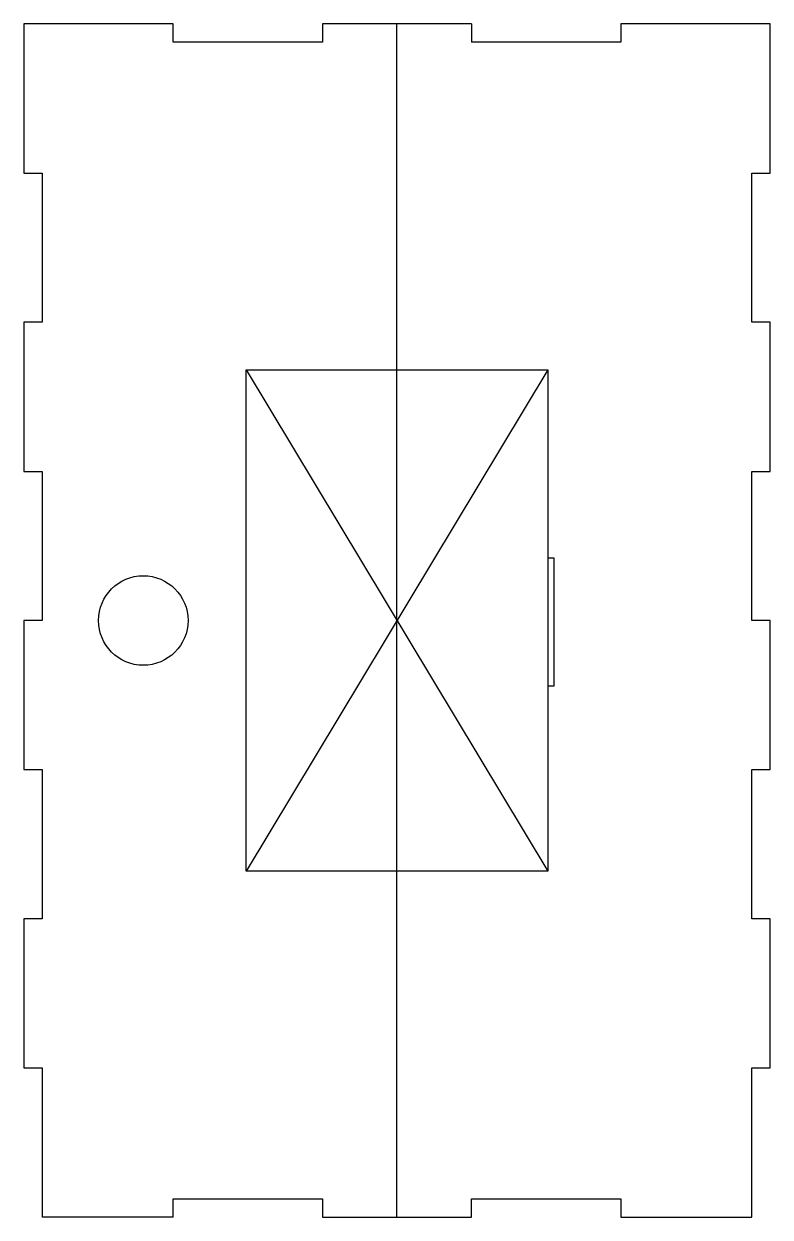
# Model space of a CAD drawing. Header units: millimetres. Extents: x 0 to 250, y -400 to 0.
import ezdxf

# ---------------------------------------------------------------- set-up
doc = ezdxf.new("R2010")
doc.units = ezdxf.units.MM
doc.layers.get('0').update_dxf_attribs({"linetype": 'CONTINUOUS'})

msp = doc.modelspace()

# ---------------------------------------------------------------- linework, layer by layer
for p, q in [((0, 0), (0, -50)), ((50, 0), (0, 0)), ((150, 0), (100, 0)), ((125, -400), (125, 0)), ((150, 0), (150, -6.1)), ((250, 0), (200, 0)), ((200, 0), (200, -6.1)), ((250, -50), (250, 0)), ((50, -6.1), (50, 0)), ((100, 0), (100, -6.1)), ((100, -6.1), (50, -6.1)), ((200, -6.1), (150, -6.1)), ((0, -50), (6.1, -50)), ((6.1, -50), (6.1, -100)), ((243.9, -100), (243.9, -50)), ((243.9, -50), (250, -50)), ((6.1, -100), (0, -100)), ((0, -100), (0, -150)), ((250, -100), (243.9, -100)), ((250, -150), (250, -100)), ((74.5, -116), (175.5, -116)), ((74.5, -284), (74.5, -116)), ((74.5, -116), (175.5, -284)), ((175.5, -116), (74.5, -284)), ((175.5, -116), (175.5, -284)), ((175.5, -116), (175.5, -179)), ((0, -150), (6.1, -150)), ((6.1, -150), (6.1, -200)), ((243.9, -200), (243.9, -150)), ((243.9, -150), (250, -150)), ((175.5, -179), (177.5, -179)), ((177.5, -179), (177.5, -222)), ((6.1, -200), (0, -200)), ((0, -200), (0, -250)), ((250, -200), (243.9, -200)), ((250, -250), (250, -200)), ((177.5, -222), (175.5, -222)), ((175.5, -222), (175.5, -284)), ((0, -250), (6.1, -250)), ((6.1, -250), (6.1, -300)), ((243.9, -300), (243.9, -250)), ((243.9, -250), (250, -250)), ((175.5, -284), (74.5, -284)), ((6.1, -300), (0, -300)), ((0, -300), (0, -350)), ((250, -300), (243.9, -300)), ((250, -350), (250, -300)), ((0, -350), (6.1, -350)), ((6.1, -350), (6.1, -400)), ((243.9, -400), (243.9, -350)), ((243.9, -350), (250, -350)), ((50, -400), (50, -393.9)), ((50, -393.9), (100, -393.9)), ((100, -393.9), (100, -400)), ((150, -400), (150, -393.9)), ((150, -393.9), (200, -393.9)), ((200, -393.9), (200, -400)), ((50, -400), (6.1, -400)), ((100, -400), (150, -400)), ((200, -400), (243.9, -400))]:
    msp.add_line(p, q)
msp.add_circle((40, -200), 15)

doc.saveas('drawing.dxf')
